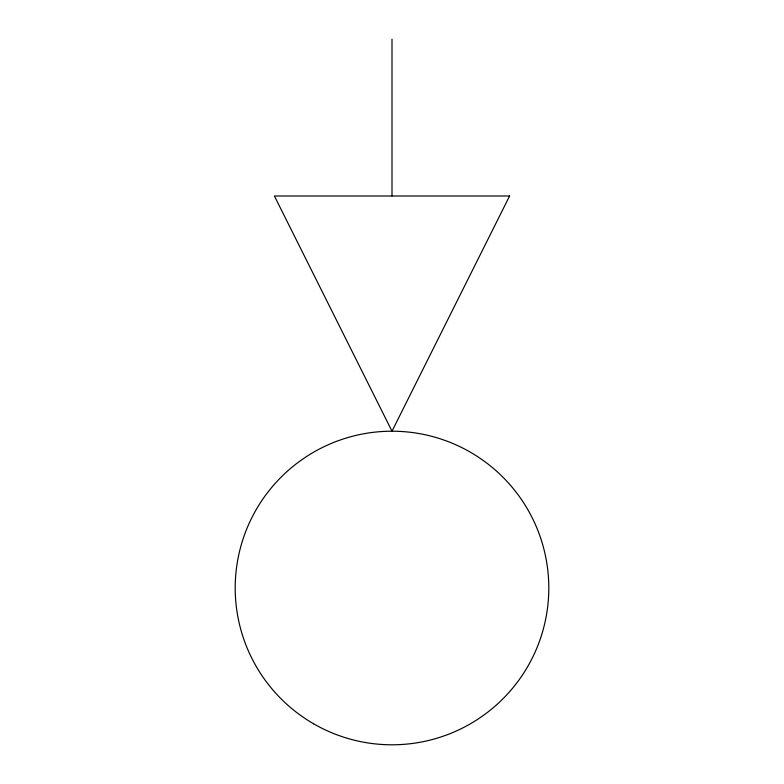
<?xml version="1.0" encoding="UTF-8"?>
<svg xmlns="http://www.w3.org/2000/svg" width="784" height="784" viewBox="0 0 784 784"><rect width="100%" height="100%" fill="white"/><g stroke="black" fill="none" stroke-linecap="round" stroke-linejoin="round"><path stroke-width="1.18" d="M392 39.2L392 196M509.6 196L392 431.2L274.4 196L509.6 196M313.6 723.789A156.8 156.8 0 0 0 548.8 588A156.8 156.8 0 0 0 313.6 452.211A156.8 156.8 0 0 0 313.6 723.789"/></g></svg>
